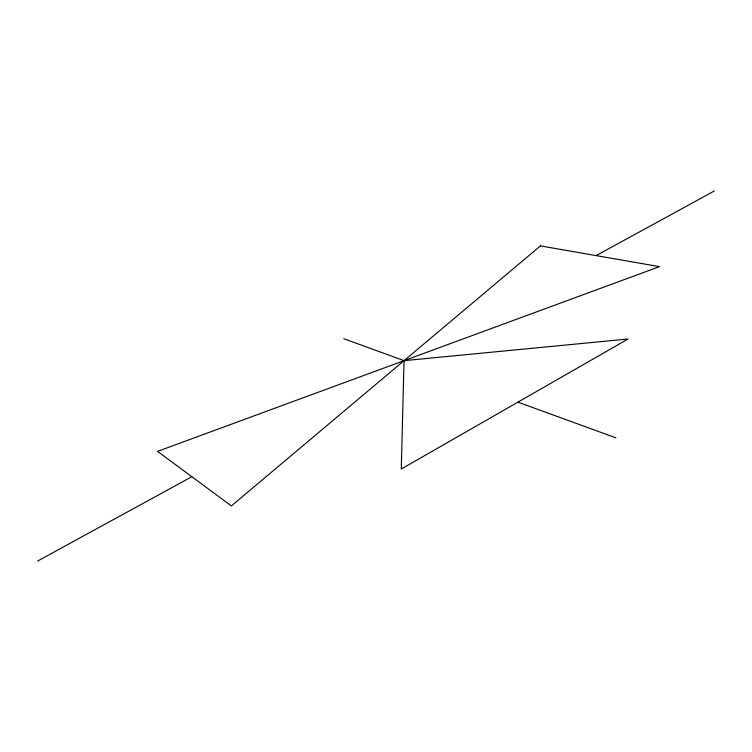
<?xml version="1.0" encoding="UTF-8"?>
<svg xmlns="http://www.w3.org/2000/svg" width="752" height="752" viewBox="0 0 752 752"><rect width="100%" height="100%" fill="white"/><g stroke="black" fill="none" stroke-linecap="round" stroke-linejoin="round"><path stroke-width="1.13" d="M404.05 360.659L401.267 469.022L628.07 339.011L404.05 360.659L343.814 338.72M37.6 561.067L191.845 476.712M596.139 255.605L714.4 190.933M517.931 402.151L615.926 437.852M540.444 245.904L231.39 505.917L157.553 451.379L659.495 266.64L540.444 245.904"/></g></svg>
